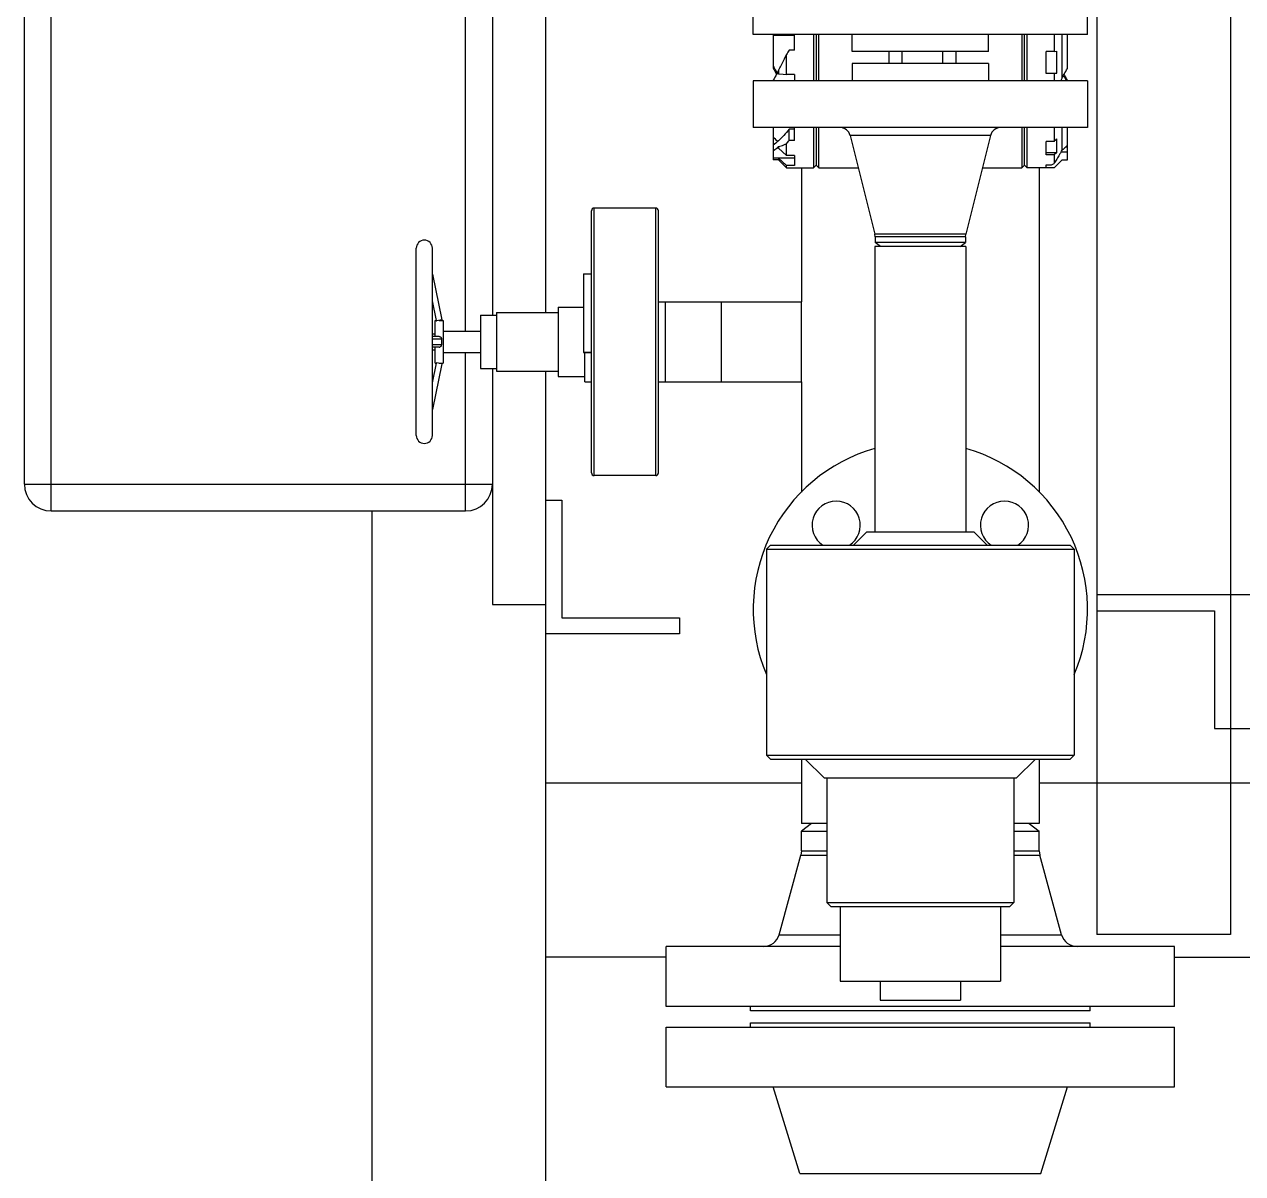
# Model space of a CAD drawing. Header units: millimetres. Extents: x 18255 to 228708, y -2217 to 146640.
# Drawn here: x 68875.3 to 69330.8, y 82463.8 to 82893.3 of the extents above; entities that cross this region are included whole.
import ezdxf

# ---------------------------------------------------------------- set-up
doc = ezdxf.new("R2010")
doc.units = ezdxf.units.MM
doc.layers.add('设备', color=8, linetype='Continuous')

msp = doc.modelspace()

# ---------------------------------------------------------------- linework, layer by layer
at = {"layer": '设备'}
for p, q in [((69276.34, 83103.14), (69276.34, 82751.94)), ((69326.34, 83103.14), (69326.34, 82751.94)), ((69070.34, 82785.64), (69070.34, 83079.64)), ((69050.34, 82996.44), (69050.34, 82784.64)), ((68885.34, 82711.44), (68885.34, 82961.44)), ((69040.34, 82778.64), (69040.34, 82961.44)), ((68875.34, 82721.44), (68875.34, 82951.44)), ((69147.84, 82889.54), (69147.84, 82907.04)), ((69272.84, 82889.54), (69272.84, 82907.04)), ((69272.84, 82889.54), (69147.84, 82889.54)), ((69155.34, 82889.54), (69155.34, 82876.87)), ((69163.34, 82889.14), (69155.34, 82889.14)), ((69163.34, 82883.7), (69163.34, 82889.54)), ((69170.34, 82889.54), (69170.34, 82872.24)), ((69171.34, 82889.54), (69171.34, 82872.24)), ((69172.34, 82872.24), (69172.34, 82889.54)), ((69184.84, 82883.14), (69184.84, 82889.54)), ((69235.84, 82883.14), (69235.84, 82889.54)), ((69248.34, 82889.54), (69248.34, 82872.24)), ((69249.34, 82872.24), (69249.34, 82889.54)), ((69250.34, 82872.24), (69250.34, 82889.54)), ((69260.34, 82889.54), (69260.34, 82883.21)), ((69263.34, 82873.24), (69263.34, 82889.54)), ((69265.34, 82876.84), (69265.34, 82889.54)), ((69163.34, 82883.7), (69161.34, 82883.7)), ((69235.84, 82883.14), (69184.84, 82883.14)), ((69198.58, 82883.14), (69198.58, 82878.64)), ((69203.58, 82878.64), (69203.58, 82883.14)), ((69218.58, 82883.14), (69218.58, 82878.64)), ((69223.58, 82883.14), (69223.58, 82878.64)), ((69260.34, 82883.21), (69257.34, 82883.21)), ((69257.34, 82874.96), (69257.34, 82883.21)), ((69260.34, 82883.21), (69261.34, 82883.31)), ((69160.34, 82874.54), (69160.34, 82882.01)), ((69235.84, 82878.64), (69184.84, 82878.64)), ((69184.84, 82878.64), (69184.84, 82872.24)), ((69235.84, 82878.64), (69235.84, 82872.24)), ((69156.56, 82874.64), (69156.52, 82874.71)), ((69156.64, 82874.77), (69156.56, 82874.64)), ((69157.34, 82874.77), (69156.64, 82874.77)), ((69157.34, 82876.03), (69157.34, 82874.77)), ((69157.34, 82874.77), (69159.06, 82874.64)), ((69159.06, 82874.64), (69160.34, 82874.54)), ((69163.34, 82874.54), (69160.34, 82874.54)), ((69163.34, 82874.54), (69163.34, 82872.24)), ((69257.34, 82875.05), (69261.34, 82875.05)), ((69260.34, 82874.96), (69257.34, 82874.96)), ((69261.34, 82875.05), (69260.34, 82874.96)), ((69260.34, 82874.96), (69260.34, 82872.24)), ((69272.84, 82872.24), (69147.84, 82872.24)), ((69147.84, 82872.24), (69147.84, 82854.74)), ((69155.34, 82872.41), (69155.34, 82872.24)), ((69265.34, 82872.24), (69265.34, 82872.43)), ((69272.84, 82872.24), (69272.84, 82854.74)), ((69272.84, 82854.74), (69147.84, 82854.74)), ((69155.34, 82854.74), (69155.34, 82848.19)), ((69163.34, 82854.13), (69161.34, 82854.13)), ((69161.34, 82849.89), (69161.34, 82854.13)), ((69163.34, 82849.89), (69163.34, 82854.74)), ((69170.34, 82854.74), (69170.34, 82839.64)), ((69171.34, 82854.74), (69171.34, 82840.64)), ((69172.34, 82839.64), (69172.34, 82854.74)), ((69236.58, 82851.71), (69184.11, 82851.71)), ((69184.11, 82851.71), (69193.37, 82814.92)), ((69236.58, 82851.71), (69227.31, 82814.92)), ((69248.34, 82854.74), (69248.34, 82839.64)), ((69249.34, 82840.64), (69249.34, 82854.74)), ((69250.34, 82839.64), (69250.34, 82854.74)), ((69260.34, 82854.74), (69260.34, 82849.53)), ((69263.34, 82846.25), (69263.34, 82854.74)), ((69265.34, 82842.64), (69265.34, 82854.74)), ((69155.37, 82848.17), (69155.34, 82848.19)), ((69155.37, 82848.16), (69155.34, 82848.14)), ((69155.34, 82848.14), (69155.34, 82842.64)), ((69157.34, 82846.99), (69156.64, 82846.99)), ((69157.34, 82847.65), (69157.34, 82846.99)), ((69157.34, 82846.99), (69158.84, 82845.64)), ((69160.34, 82844.28), (69160.34, 82848.69)), ((69163.34, 82849.89), (69161.34, 82849.89)), ((69260.34, 82849.53), (69257.34, 82849.53)), ((69257.34, 82844.49), (69257.34, 82849.53)), ((69163.34, 82843.31), (69155.34, 82843.31)), ((69157.34, 82842.64), (69155.34, 82842.64)), ((69157.34, 82843.31), (69157.34, 82842.64)), ((69157.34, 82842.64), (69160.34, 82839.64)), ((69158.84, 82845.64), (69160.34, 82844.28)), ((69163.34, 82844.28), (69160.34, 82844.28)), ((69163.34, 82844.28), (69163.34, 82840.53)), ((69257.34, 82845.4), (69261.34, 82845.4)), ((69260.34, 82844.49), (69257.34, 82844.49)), ((69261.34, 82845.4), (69260.34, 82844.49)), ((69260.34, 82844.49), (69260.34, 82841.32)), ((69263.34, 82842.64), (69260.34, 82839.64)), ((69262.99, 82845.64), (69265.34, 82845.64)), ((69263.34, 82842.64), (69265.34, 82842.64)), ((69163.34, 82840.53), (69160.34, 82840.53)), ((69160.34, 82839.64), (69160.34, 82840.53)), ((69160.34, 82839.64), (69170.34, 82839.64)), ((69165.89, 82839.64), (69165.89, 82789.64)), ((69171.34, 82840.64), (69170.34, 82839.64)), ((69171.34, 82840.64), (69172.34, 82839.64)), ((69172.34, 82839.64), (69187.15, 82839.64)), ((69233.54, 82839.64), (69248.34, 82839.64)), ((69249.34, 82840.64), (69248.34, 82839.64)), ((69249.34, 82840.64), (69250.34, 82839.64)), ((69260.34, 82839.64), (69250.34, 82839.64)), ((69254.79, 82839.64), (69254.79, 82718.49)), ((69257.34, 82840.83), (69259.34, 82840.83)), ((69257.34, 82839.64), (69257.34, 82840.83)), ((69087.39, 82725.64), (69087.39, 82823.64)), ((69111.39, 82824.64), (69088.39, 82824.64)), ((69088.39, 82724.64), (69088.39, 82824.64)), ((69111.39, 82724.64), (69111.39, 82824.64)), ((69112.39, 82725.64), (69112.39, 82823.64)), ((69227.31, 82814.92), (69193.37, 82814.92)), ((69193.49, 82813.94), (69193.37, 82814.92)), ((69227.19, 82813.94), (69227.31, 82814.92)), ((69227.34, 82810.24), (69193.34, 82810.24)), ((69193.34, 82810.24), (69193.34, 82703.64)), ((69227.19, 82813.94), (69193.49, 82813.94)), ((69193.49, 82813.94), (69193.49, 82811.77)), ((69227.19, 82811.77), (69193.49, 82811.77)), ((69195.49, 82810.24), (69193.49, 82811.77)), ((69225.19, 82810.24), (69227.19, 82811.77)), ((69227.19, 82813.94), (69227.19, 82811.77)), ((69227.34, 82810.24), (69227.34, 82703.64)), ((69021.89, 82739.64), (69021.89, 82809.64)), ((69027.89, 82739.64), (69027.89, 82809.64)), ((69027.89, 82799.92), (69031.37, 82782.84)), ((69084.39, 82800.1), (69087.39, 82800.1)), ((69084.39, 82800.1), (69084.39, 82770.59)), ((69029.39, 82782.57), (69027.89, 82789.9)), ((69074.89, 82787.64), (69084.39, 82787.64)), ((69074.89, 82787.64), (69074.89, 82761.64)), ((69112.39, 82789.64), (69114.89, 82789.64)), ((69114.89, 82789.64), (69165.89, 82789.64)), ((69114.89, 82789.64), (69114.89, 82759.64)), ((69135.89, 82789.64), (69135.89, 82759.64)), ((69165.89, 82759.64), (69165.89, 82789.64)), ((69028.89, 82782.64), (69029.37, 82782.64)), ((69028.89, 82776.64), (69028.89, 82782.64)), ((69031.37, 82782.84), (69029.61, 82782.48)), ((69030.39, 82782.64), (69031.89, 82782.64)), ((69031.89, 82782.64), (69031.89, 82766.64)), ((69045.89, 82784.64), (69051.89, 82784.64)), ((69045.89, 82784.64), (69045.89, 82764.64)), ((69051.89, 82785.64), (69074.89, 82785.64)), ((69051.89, 82785.64), (69051.89, 82763.64)), ((69031.89, 82778.64), (69045.89, 82778.64)), ((69027.89, 82777.64), (69028.89, 82777.64)), ((69030.39, 82776.64), (69027.89, 82776.64)), ((69031.37, 82775.64), (69027.89, 82775.64)), ((69027.89, 82773.64), (69031.37, 82773.64)), ((69031.37, 82773.64), (69031.37, 82775.64)), ((69030.39, 82772.64), (69027.89, 82772.64)), ((69027.89, 82771.64), (69028.89, 82771.64)), ((69028.89, 82766.64), (69028.89, 82772.64)), ((69031.89, 82770.64), (69045.89, 82770.64)), ((69040.34, 82711.44), (69040.34, 82770.64)), ((69084.39, 82770.81), (69087.39, 82770.81)), ((69084.39, 82770.59), (69087.39, 82770.59)), ((69084.89, 82759.64), (69084.89, 82770.59)), ((69027.89, 82759.37), (69029.39, 82766.7)), ((69031.37, 82766.44), (69027.89, 82749.35)), ((69028.89, 82766.64), (69029.37, 82766.64)), ((69031.37, 82766.44), (69029.61, 82766.8)), ((69030.39, 82766.64), (69031.89, 82766.64)), ((69045.89, 82764.64), (69051.89, 82764.64)), ((69050.34, 82764.64), (69050.34, 82676.44)), ((69051.89, 82763.64), (69074.89, 82763.64)), ((69070.34, 82356.97), (69070.34, 82763.64)), ((69074.89, 82761.64), (69084.89, 82761.64)), ((69084.89, 82759.64), (69087.39, 82759.64)), ((69112.39, 82759.64), (69114.89, 82759.64)), ((69114.89, 82759.64), (69165.89, 82759.64)), ((69165.89, 82759.64), (69165.89, 82718.49)), ((69276.34, 82751.94), (69276.34, 82553.14)), ((69326.34, 82751.94), (69326.34, 82553.14)), ((69111.39, 82724.64), (69088.39, 82724.64)), ((68875.34, 82721.44), (69050.34, 82721.44)), ((69070.34, 82715.44), (69076.34, 82715.44)), ((69076.34, 82715.44), (69076.34, 82671.44)), ((68885.34, 82711.44), (69040.34, 82711.44)), ((69005.34, 81411.86), (69005.34, 82711.44)), ((69190.34, 82703.64), (69185.34, 82698.64)), ((69190.34, 82703.64), (69230.34, 82703.64)), ((69230.34, 82703.64), (69235.34, 82698.64)), ((69154.34, 82698.64), (69152.84, 82697.14)), ((69152.84, 82697.14), (69267.84, 82697.14)), ((69152.84, 82697.14), (69152.84, 82620.14)), ((69154.34, 82698.64), (69266.34, 82698.64)), ((69266.34, 82698.64), (69267.84, 82697.14)), ((69267.84, 82697.14), (69267.84, 82620.14)), ((69276.34, 82680.14), (69335.34, 82680.14)), ((69050.34, 82676.44), (69070.34, 82676.44)), ((69276.34, 82674.14), (69320.34, 82674.14)), ((69320.34, 82674.14), (69320.34, 82630.14)), ((69076.34, 82671.44), (69120.34, 82671.44)), ((69120.34, 82671.44), (69120.34, 82665.44)), ((69120.34, 82665.44), (69070.34, 82665.44)), ((69320.34, 82630.14), (69400.4, 82630.14)), ((69152.84, 82620.14), (69267.84, 82620.14)), ((69152.84, 82620.14), (69154.34, 82618.64)), ((69154.34, 82618.64), (69266.34, 82618.64)), ((69165.89, 82618.64), (69165.89, 82594.64)), ((69167.34, 82618.64), (69174.34, 82611.64)), ((69253.34, 82618.64), (69246.34, 82611.64)), ((69254.79, 82618.64), (69254.79, 82594.64)), ((69267.84, 82620.14), (69266.34, 82618.64)), ((69165.89, 82609.64), (69070.34, 82609.64)), ((69174.34, 82611.64), (69246.34, 82611.64)), ((69175.34, 82611.64), (69175.34, 82565.14)), ((69245.34, 82611.64), (69245.34, 82565.14)), ((69400.4, 82609.64), (69254.79, 82609.64)), ((69169.59, 82594.64), (69165.89, 82591.8)), ((69175.34, 82594.64), (69165.89, 82594.64)), ((69165.89, 82591.8), (69175.34, 82591.8)), ((69165.89, 82584.34), (69165.89, 82591.8)), ((69254.79, 82594.64), (69245.34, 82594.64)), ((69245.34, 82591.8), (69254.79, 82591.8)), ((69251.09, 82594.64), (69254.79, 82591.8)), ((69254.79, 82584.34), (69254.79, 82591.8)), ((69157.55, 82553.05), (69165.68, 82582.76)), ((69165.89, 82584.34), (69165.68, 82582.76)), ((69165.68, 82582.76), (69175.34, 82582.76)), ((69165.89, 82584.34), (69175.34, 82584.34)), ((69245.34, 82584.34), (69254.79, 82584.34)), ((69245.34, 82582.76), (69255.01, 82582.76)), ((69254.79, 82584.34), (69255.01, 82582.76)), ((69263.14, 82553.05), (69255.01, 82582.76)), ((69175.34, 82565.14), (69245.34, 82565.14)), ((69175.34, 82565.14), (69176.84, 82563.64)), ((69245.34, 82565.14), (69243.84, 82563.64)), ((69176.84, 82563.64), (69243.84, 82563.64)), ((69180.34, 82563.64), (69180.34, 82535.64)), ((69240.34, 82563.64), (69240.34, 82535.64)), ((69157.55, 82553.05), (69180.34, 82553.05)), ((69240.34, 82553.05), (69263.14, 82553.05)), ((69326.34, 82553.14), (69276.34, 82553.14)), ((69180.34, 82548.64), (69115.34, 82548.64)), ((69115.34, 82526.24), (69115.34, 82548.64)), ((69305.34, 82548.64), (69240.34, 82548.64)), ((69305.34, 82526.24), (69305.34, 82548.64)), ((69115.34, 82544.64), (69070.34, 82544.64)), ((69305.34, 82544.64), (69560.34, 82544.64)), ((69180.34, 82535.64), (69240.34, 82535.64)), ((69195.34, 82535.64), (69195.34, 82528.64)), ((69225.34, 82535.64), (69225.34, 82528.64)), ((69195.34, 82528.64), (69225.34, 82528.64)), ((69305.34, 82526.24), (69115.34, 82526.24)), ((69146.84, 82524.64), (69146.84, 82526.24)), ((69273.84, 82524.64), (69146.84, 82524.64)), ((69273.84, 82524.64), (69273.84, 82526.24)), ((69115.34, 82518.54), (69305.34, 82518.54)), ((69115.34, 82496.14), (69115.34, 82518.54)), ((69146.84, 82520.14), (69273.84, 82520.14)), ((69146.84, 82518.54), (69146.84, 82520.14)), ((69273.84, 82518.54), (69273.84, 82520.14)), ((69305.34, 82496.14), (69305.34, 82518.54)), ((69115.34, 82496.14), (69305.34, 82496.14)), ((69165.34, 82463.75), (69155.34, 82496.14)), ((69255.34, 82463.75), (69265.34, 82496.14)), ((69165.34, 82463.75), (69255.34, 82463.75))]:
    msp.add_line(p, q, dxfattribs=at)
for centre, radius, start, end in [((69451.34, 82710.36), 337.85, 149.133, 149.4652), ((69406.87, 83014), 286.1, 208.458, 209.0579), ((69565.05, 83099.3), 466.19, 208.4976, 208.7998), ((69565.13, 82649.93), 466.29, 151.19, 151.5024), ((69438.4, 82717.46), 322.7, 150.5686, 150.8245), ((68982.63, 83031.62), 322.3, 330.5685, 330.8525), ((69012.94, 82734.79), 287.1, 28.6032, 29.0574), ((68985.71, 83029.9), 318.78, 330.8519, 331.3047), ((68985.71, 82719.37), 318.78, 28.6953, 29.1481), ((68937.84, 83033), 362.6, 333.6809, 333.8583), ((69180.23, 82850.74), 4, 14.1366, 90), ((69240.46, 82850.74), 4, 90, 165.8634), ((69131.58, 82877.08), 39.15, 307.3713, 309.7951), ((69132.95, 82873.23), 35.35, 312.0754, 313.6351), ((69112.83, 82889.49), 62.62, 319.3509, 320.7762), ((70296.6, 84069.33), 1673.62, 227.10085, 227.24089), ((69200.85, 82880.8), 71.41, 330.4933, 331.0629), ((69252.56, 82855.95), 16.57, 294.1677, 298.0179), ((69088.39, 82823.64), 1, 90, 180), ((69111.39, 82823.64), 1, 360, 90), ((69024.89, 82809.64), 3, 0, 180), ((69030.36, 82773.64), 1.01, 329.0179, 0.0477), ((69030.39, 82773.6), 0.96, 269.9936, 278.1269), ((69030.39, 82773.61), 0.969, 278.1959, 298.977), ((69024.89, 82739.64), 3, 180, 0), ((69210.34, 82674.64), 62.5, 105.7873, 202.9044), ((69210.34, 82674.64), 62.5, 337.0956, 74.2127), ((69088.39, 82725.64), 1, 180, 270), ((69111.39, 82725.64), 1, 270, 0), ((68885.34, 82721.44), 10, 180, 270), ((69040.34, 82721.44), 10, 270, 0), ((69178.88, 82706.1), 9, 303.4233, 236.5767), ((69241.81, 82706.1), 9, 303.4233, 236.5767), ((69151.76, 82554.64), 6, 270, 344.6963), ((69268.92, 82554.64), 6, 195.3037, 270)]:
    msp.add_arc(centre, radius, start, end, dxfattribs=at)
for points, start_tangent, end_tangent in [([(69261.34, 82875.05), (69261.4, 82877.83), (69261.4, 82880.58), (69261.34, 82883.31)], (0.027847, 0.999612), (-0.028577, 0.999592)), ([(69157.34, 82876.03), (69158.29, 82877.94), (69159.29, 82879.94), (69160.34, 82882.01)], (0.440583, 0.897712), (0.455506, 0.890233)), ([(69157, 82849.53), (69155.34, 82851.18)], (-0.744222, 0.667933), (-0.675869, 0.737021)), ([(69159.24, 82851.72), (69157.28, 82849.77), (69155.37, 82848.16)], (-0.682926, -0.730488), (-0.797349, -0.603518)), ([(69161.34, 82854.13), (69159.29, 82851.77), (69159.24, 82851.72)], (-0.632456, -0.774597), (-0.682926, -0.730488)), ([(69157.34, 82847.65), (69158.29, 82847.9), (69159.29, 82848.25), (69160.34, 82848.69)], (0.974799, 0.223084), (0.909837, 0.414965)), ([(69260.34, 82849.53), (69260.68, 82849.86), (69261.01, 82850.18), (69261.34, 82850.5)], (0.719051, 0.694957), (0.717718, 0.696334)), ([(69261.34, 82845.4), (69261.4, 82846.96), (69261.4, 82848.66), (69261.34, 82850.5)], (0.052024, 0.998646), (-0.040641, 0.999174)), ([(69265.34, 82848.09), (69264.69, 82847.44), (69264.02, 82846.83), (69263.34, 82846.25)], (-0.699106, -0.715018), (-0.773529, -0.63376)), ([(69263, 82845.63), (69262.4, 82844.6), (69261.4, 82842.95), (69260.34, 82841.32)], (-0.492531, -0.870295), (-0.555137, -0.831759)), ([(69029.39, 82782.57), (69029.41, 82782.55), (69029.49, 82782.51), (69029.61, 82782.48)], (0.199604, -0.979877), (0.968864, -0.247592)), ([(69030.39, 82776.64), (69030.53, 82776.63), (69030.86, 82776.52), (69031.13, 82776.29), (69031.31, 82775.99), (69031.37, 82775.64)], (1, -0.000078), (0, -1)), ([(69031.23, 82773.11), (69031.13, 82772.98), (69030.86, 82772.76)], (-0.515364, -0.856971), (-0.874773, -0.484532)), ([(69029.61, 82766.8), (69029.49, 82766.76), (69029.41, 82766.73), (69029.39, 82766.7)], (-0.968864, -0.247592), (-0.199604, -0.979877))]:
    msp.add_spline(points, degree=3, dxfattribs=dict(at, start_tangent=start_tangent, end_tangent=end_tangent))

doc.saveas('drawing.dxf')
